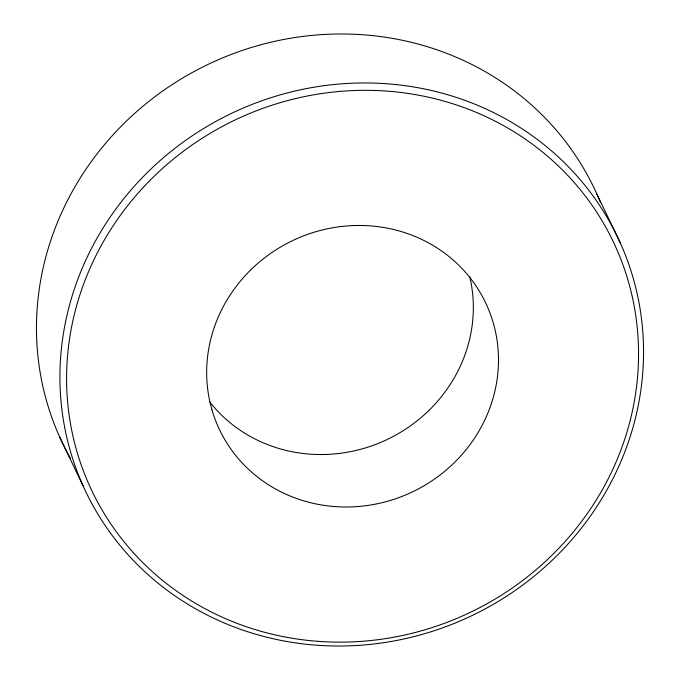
<?xml version="1.0" encoding="UTF-8"?>
<svg xmlns="http://www.w3.org/2000/svg" width="680" height="680" viewBox="0 0 680 680"><rect width="100%" height="100%" fill="white"/><g stroke="black" fill="none" stroke-linecap="round" stroke-linejoin="round"><path stroke-width="1.02" d="M596.998 194.31L620.457 243.27A294.805 278.409 -25.6 0 1 315.894 645.159A294.805 278.409 -25.6 0 1 118.847 205.02A294.805 278.409 -25.6 0 1 620.457 243.27M59.542 436.73L83.002 485.69M70.482 458.413A294.805 278.409 -25.6 0 1 207.221 64.804A294.805 278.409 -25.6 0 1 600.576 202.691M469.863 277.134A147.407 139.204 -25.6 0 1 387.719 439.246A147.407 139.204 -25.6 0 1 209.805 402.041M211.93 409.734L209.686 400.885A147.407 139.204 -25.6 0 1 395.361 229.942A147.407 139.204 -25.6 0 1 454.283 462.68A147.407 139.204 -25.6 0 1 211.93 409.734M317.441 641.291A288.906 272.833 -25.6 0 0 615.918 247.444A288.906 272.833 -25.6 0 0 124.338 209.958A288.906 272.833 -25.6 0 0 317.441 641.291"/></g></svg>
